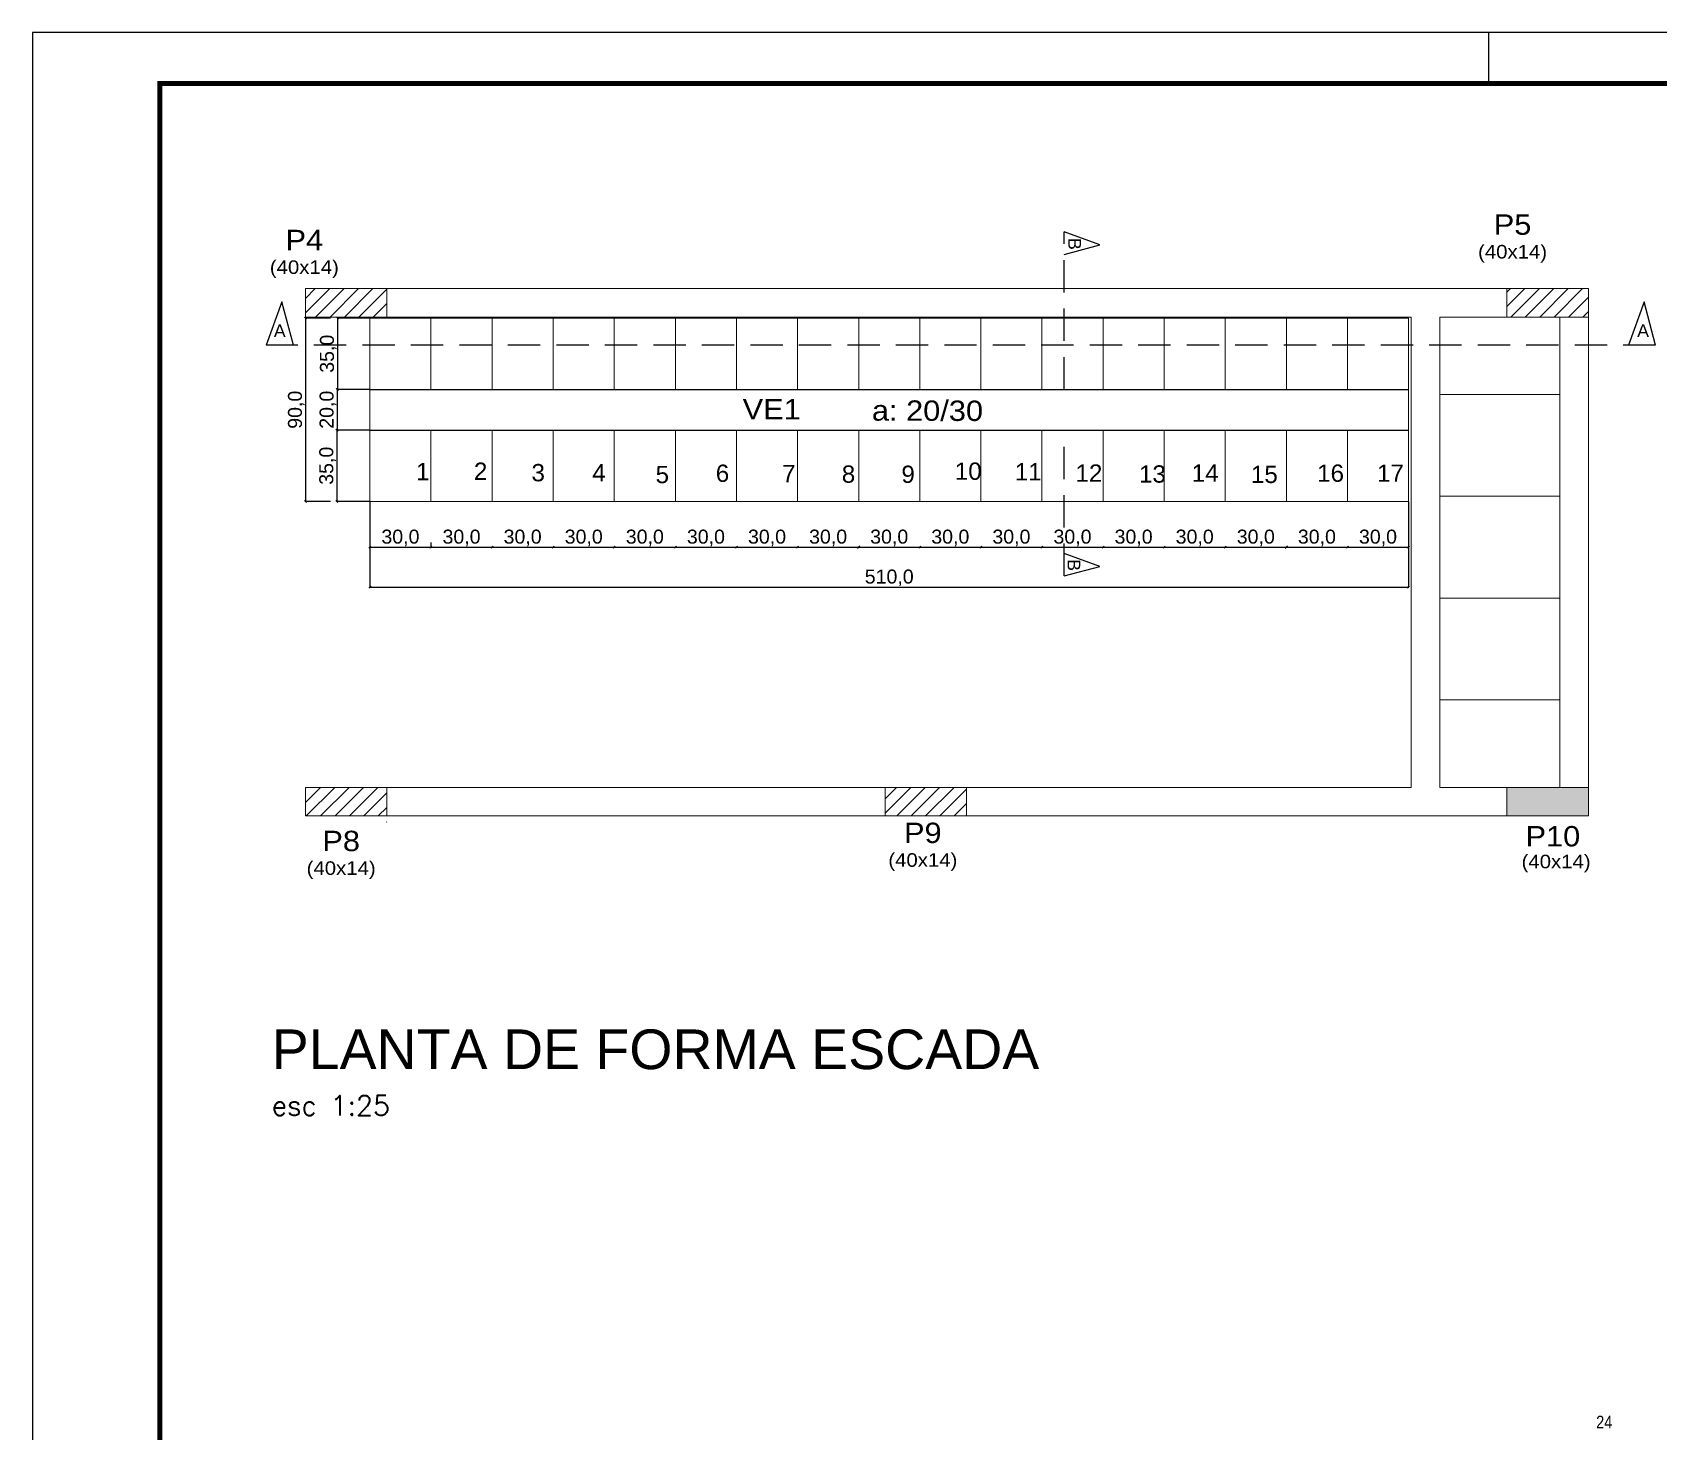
# Model space of a CAD drawing. Header units: millimetres. Extents: x 99 to 586, y -147 to 19.
# Drawn here: x 502.02 to 533.96, y -114.63 to -87.15 of the extents above; entities that cross this region are included whole.
import ezdxf
from ezdxf.enums import TextEntityAlignment as Align

# ---------------------------------------------------------------- set-up
doc = ezdxf.new("R2010")
doc.units = ezdxf.units.MM
doc.linetypes.add('HIDDEN', pattern=[9.525, 6.35, -3.175])
for name, color, linetype in [('02-TEXTO_DET_CONSTRUTIVO', 2, 'Continuous'), ('ARQ-FOLHA', 7, 'Continuous'), ('ARQ-TEXTO4', 1, 'Continuous'), ('Bwc eletros móveis textos', 7, 'Continuous'), ('COTA CYPE', 31, 'Continuous'), ('LINHAS GERAIS.', 7, 'Continuous'), ('PDF_Text', 7, 'Continuous')]:
    doc.layers.add(name, color=color, linetype=linetype)
for name, color, linetype, lineweight in [('LJ_NERV_PRE', 7, 'Continuous', 9), ('PILAR_BETAO', 30, 'Continuous', 9), ('PILAR_DIM', 7, 'Continuous', 20), ('PILAR_REF', 7, 'Continuous', 15), ('VIG_DIM_VIGAS', 3, 'Continuous', 9), ('Vista Fino', 7, 'Continuous', 0)]:
    doc.layers.add(name, color=color, linetype=linetype, lineweight=lineweight)
doc.styles.add('50-ANOTAÇÃO', font='arial.ttf', dxfattribs={"height": 0.085})
doc.styles.add('ARIAL NARROW', font='ARIALN.TTF')
doc.styles.add('CYPETXT', font='arial.ttf', dxfattribs={"height": 0.2})
doc.styles.add('ROMANS', font='romans.shx')
doc.styles.get("Standard").update_dxf_attribs({"font": 'arial.ttf'})
doc.dimstyles.new('Copy of 1-50', dxfattribs={"dimscale": 0.05, "dimtxt": 5.5, "dimasz": 0.8, "dimexe": 0.1, "dimexo": 0.2, "dimgap": 0.3, "dimtad": 1, "dimdec": 1, "dimlfac": 25, "dimzin": 1, "dimtxsty": 'Standard', "dimblk": 'OBLIQUE', "dimcen": 10, "dimdle": 0.1, "dimclrd": 7, "dimclre": 8, "dimclrt": 256, "dimadec": 0, "dimazin": 2, "dimtfac": 1, "dimtdec": 1, "dimtmove": 2, "dimatfit": 0, "dimldrblk": 'OBLIQUE', "dimfxl": 0, "dimlwd": -1, "dimlwe": -1, "dimarcsym": 0})

# ---------------------------------------------------------------- blocks, each defined once
blk = doc.blocks.new('FOLHA A1')
at = {"layer": 'ARQ-FOLHA'}
for p, q in [((841, 0), (0, 0)), ((0, 0), (0, -594)), ((286, -10), (286, 0))]:
    blk.add_line(p, q, dxfattribs=at)
at = {"layer": 'ARQ-FOLHA', "const_width": 1}
blk.add_lwpolyline([(25, -10), (25, -584), (831, -584), (831, -10), (25, -10)], dxfattribs=at)
blk = doc.blocks.new('_OBLIQUE')
at = {"color": 0, "linetype": 'ByBlock'}
blk.add_line((-0.5, -0.5), (0.5, 0.5), dxfattribs=at)
blk = doc.blocks.new('*D535')
at = {"layer": 'COTA CYPE', "color": 7}
blk.add_line((508.645, -97.258), (509.855, -97.258), dxfattribs=at)
at = {"layer": 'COTA CYPE', "color": 8}
for p, q in [((508.65, -97.166), (508.65, -97.263)), ((509.85, -97.166), (509.85, -97.263))]:
    blk.add_line(p, q, dxfattribs=at)
at = {"layer": 'Defpoints', "color": 0}
for p in [(508.65, -97.156), (509.85, -97.156), (509.85, -97.258)]:
    blk.add_point(p, dxfattribs=at)
at = {"layer": 'COTA CYPE', "color": 7, "xscale": 0.04000000000000001, "yscale": 0.04000000000000001, "zscale": 0.04000000000000001, "rotation": 180}
blk.add_blockref('_OBLIQUE', (508.65, -97.258), dxfattribs=at)
at = {"layer": 'COTA CYPE', "color": 7, "xscale": 0.04000000000000001, "yscale": 0.04000000000000001, "zscale": 0.04000000000000001}
blk.add_blockref('_OBLIQUE', (509.85, -97.258), dxfattribs=at)
at = {"layer": 'COTA CYPE', "insert": (509.25, -97.078), "char_height": 0.275, "attachment_point": 5}
blk.add_mtext('30,0', dxfattribs=at)
blk = doc.blocks.new('*D536')
at = {"layer": 'COTA CYPE', "color": 7}
blk.add_line((509.845, -97.258), (511.055, -97.258), dxfattribs=at)
at = {"layer": 'COTA CYPE', "color": 8}
for p, q in [((509.85, -97.166), (509.85, -97.263)), ((511.05, -97.248), (511.05, -97.253))]:
    blk.add_line(p, q, dxfattribs=at)
at = {"layer": 'Defpoints', "color": 0}
for p in [(509.85, -97.156), (511.05, -97.258), (511.05, -97.258)]:
    blk.add_point(p, dxfattribs=at)
at = {"layer": 'COTA CYPE', "color": 7, "xscale": 0.04000000000000001, "yscale": 0.04000000000000001, "zscale": 0.04000000000000001, "rotation": 180}
blk.add_blockref('_OBLIQUE', (509.85, -97.258), dxfattribs=at)
at = {"layer": 'COTA CYPE', "color": 7, "xscale": 0.04000000000000001, "yscale": 0.04000000000000001, "zscale": 0.04000000000000001}
blk.add_blockref('_OBLIQUE', (511.05, -97.258), dxfattribs=at)
at = {"layer": 'COTA CYPE', "insert": (510.45, -97.078), "char_height": 0.275, "attachment_point": 5}
blk.add_mtext('30,0', dxfattribs=at)
blk = doc.blocks.new('*D537')
at = {"layer": 'COTA CYPE', "color": 7}
blk.add_line((511.045, -97.258), (512.255, -97.258), dxfattribs=at)
at = {"layer": 'COTA CYPE', "color": 8}
for p, q in [((511.05, -97.248), (511.05, -97.253)), ((512.25, -97.268), (512.25, -97.263))]:
    blk.add_line(p, q, dxfattribs=at)
at = {"layer": 'Defpoints', "color": 0}
for p in [(511.05, -97.258), (512.25, -97.258), (512.25, -97.258)]:
    blk.add_point(p, dxfattribs=at)
at = {"layer": 'COTA CYPE', "color": 7, "xscale": 0.04000000000000001, "yscale": 0.04000000000000001, "zscale": 0.04000000000000001, "rotation": 180}
blk.add_blockref('_OBLIQUE', (511.05, -97.258), dxfattribs=at)
at = {"layer": 'COTA CYPE', "color": 7, "xscale": 0.04000000000000001, "yscale": 0.04000000000000001, "zscale": 0.04000000000000001}
blk.add_blockref('_OBLIQUE', (512.25, -97.258), dxfattribs=at)
at = {"layer": 'COTA CYPE', "insert": (511.65, -97.078), "char_height": 0.275, "attachment_point": 5}
blk.add_mtext('30,0', dxfattribs=at)
blk = doc.blocks.new('*D538')
at = {"layer": 'COTA CYPE', "color": 7}
blk.add_line((512.245, -97.258), (513.455, -97.258), dxfattribs=at)
at = {"layer": 'COTA CYPE', "color": 8}
for p, q in [((512.25, -97.268), (512.25, -97.263)), ((513.45, -97.248), (513.45, -97.253))]:
    blk.add_line(p, q, dxfattribs=at)
at = {"layer": 'Defpoints', "color": 0}
for p in [(512.25, -97.258), (513.45, -97.258), (513.45, -97.258)]:
    blk.add_point(p, dxfattribs=at)
at = {"layer": 'COTA CYPE', "color": 7, "xscale": 0.04000000000000001, "yscale": 0.04000000000000001, "zscale": 0.04000000000000001, "rotation": 180}
blk.add_blockref('_OBLIQUE', (512.25, -97.258), dxfattribs=at)
at = {"layer": 'COTA CYPE', "color": 7, "xscale": 0.04000000000000001, "yscale": 0.04000000000000001, "zscale": 0.04000000000000001}
blk.add_blockref('_OBLIQUE', (513.45, -97.258), dxfattribs=at)
at = {"layer": 'COTA CYPE', "insert": (512.85, -97.078), "char_height": 0.275, "attachment_point": 5}
blk.add_mtext('30,0', dxfattribs=at)
blk = doc.blocks.new('*D539')
at = {"layer": 'COTA CYPE', "color": 7}
blk.add_line((513.445, -97.258), (514.655, -97.258), dxfattribs=at)
at = {"layer": 'COTA CYPE', "color": 8}
for p, q in [((513.45, -97.248), (513.45, -97.253)), ((514.65, -97.248), (514.65, -97.253))]:
    blk.add_line(p, q, dxfattribs=at)
at = {"layer": 'Defpoints', "color": 0}
for p in [(513.45, -97.258), (514.65, -97.258), (514.65, -97.258)]:
    blk.add_point(p, dxfattribs=at)
at = {"layer": 'COTA CYPE', "color": 7, "xscale": 0.04000000000000001, "yscale": 0.04000000000000001, "zscale": 0.04000000000000001, "rotation": 180}
blk.add_blockref('_OBLIQUE', (513.45, -97.258), dxfattribs=at)
at = {"layer": 'COTA CYPE', "color": 7, "xscale": 0.04000000000000001, "yscale": 0.04000000000000001, "zscale": 0.04000000000000001}
blk.add_blockref('_OBLIQUE', (514.65, -97.258), dxfattribs=at)
at = {"layer": 'COTA CYPE', "insert": (514.05, -97.078), "char_height": 0.275, "attachment_point": 5}
blk.add_mtext('30,0', dxfattribs=at)
blk = doc.blocks.new('*D528')
at = {"layer": 'COTA CYPE', "color": 7}
blk.add_line((514.645, -97.258), (515.855, -97.258), dxfattribs=at)
at = {"layer": 'COTA CYPE', "color": 8}
for p, q in [((514.65, -97.248), (514.65, -97.253)), ((515.85, -97.248), (515.85, -97.253))]:
    blk.add_line(p, q, dxfattribs=at)
at = {"layer": 'Defpoints', "color": 0}
for p in [(514.65, -97.258), (515.85, -97.258), (515.85, -97.258)]:
    blk.add_point(p, dxfattribs=at)
at = {"layer": 'COTA CYPE', "color": 7, "xscale": 0.04000000000000001, "yscale": 0.04000000000000001, "zscale": 0.04000000000000001, "rotation": 180}
blk.add_blockref('_OBLIQUE', (514.65, -97.258), dxfattribs=at)
at = {"layer": 'COTA CYPE', "color": 7, "xscale": 0.04000000000000001, "yscale": 0.04000000000000001, "zscale": 0.04000000000000001}
blk.add_blockref('_OBLIQUE', (515.85, -97.258), dxfattribs=at)
at = {"layer": 'COTA CYPE', "insert": (515.25, -97.078), "char_height": 0.275, "attachment_point": 5}
blk.add_mtext('30,0', dxfattribs=at)
blk = doc.blocks.new('*D529')
at = {"layer": 'COTA CYPE', "color": 7}
blk.add_line((515.845, -97.258), (517.055, -97.258), dxfattribs=at)
at = {"layer": 'COTA CYPE', "color": 8}
for p, q in [((515.85, -97.248), (515.85, -97.253)), ((517.05, -97.248), (517.05, -97.253))]:
    blk.add_line(p, q, dxfattribs=at)
at = {"layer": 'Defpoints', "color": 0}
for p in [(515.85, -97.258), (517.05, -97.258), (517.05, -97.258)]:
    blk.add_point(p, dxfattribs=at)
at = {"layer": 'COTA CYPE', "color": 7, "xscale": 0.04000000000000001, "yscale": 0.04000000000000001, "zscale": 0.04000000000000001, "rotation": 180}
blk.add_blockref('_OBLIQUE', (515.85, -97.258), dxfattribs=at)
at = {"layer": 'COTA CYPE', "color": 7, "xscale": 0.04000000000000001, "yscale": 0.04000000000000001, "zscale": 0.04000000000000001}
blk.add_blockref('_OBLIQUE', (517.05, -97.258), dxfattribs=at)
at = {"layer": 'COTA CYPE', "insert": (516.45, -97.078), "char_height": 0.275, "attachment_point": 5}
blk.add_mtext('30,0', dxfattribs=at)
blk = doc.blocks.new('*D530')
at = {"layer": 'COTA CYPE', "color": 7}
blk.add_line((517.045, -97.258), (518.255, -97.258), dxfattribs=at)
at = {"layer": 'COTA CYPE', "color": 8}
for p, q in [((517.05, -97.248), (517.05, -97.253)), ((518.25, -97.248), (518.25, -97.253))]:
    blk.add_line(p, q, dxfattribs=at)
at = {"layer": 'Defpoints', "color": 0}
for p in [(517.05, -97.258), (518.25, -97.258), (518.25, -97.258)]:
    blk.add_point(p, dxfattribs=at)
at = {"layer": 'COTA CYPE', "color": 7, "xscale": 0.04000000000000001, "yscale": 0.04000000000000001, "zscale": 0.04000000000000001, "rotation": 180}
blk.add_blockref('_OBLIQUE', (517.05, -97.258), dxfattribs=at)
at = {"layer": 'COTA CYPE', "color": 7, "xscale": 0.04000000000000001, "yscale": 0.04000000000000001, "zscale": 0.04000000000000001}
blk.add_blockref('_OBLIQUE', (518.25, -97.258), dxfattribs=at)
at = {"layer": 'COTA CYPE', "insert": (517.65, -97.078), "char_height": 0.275, "attachment_point": 5}
blk.add_mtext('30,0', dxfattribs=at)
blk = doc.blocks.new('*D531')
at = {"layer": 'COTA CYPE', "color": 7}
blk.add_line((518.245, -97.258), (519.455, -97.258), dxfattribs=at)
at = {"layer": 'COTA CYPE', "color": 8}
for p, q in [((518.25, -97.248), (518.25, -97.253)), ((519.45, -97.248), (519.45, -97.253))]:
    blk.add_line(p, q, dxfattribs=at)
at = {"layer": 'Defpoints', "color": 0}
for p in [(518.25, -97.258), (519.45, -97.258), (519.45, -97.258)]:
    blk.add_point(p, dxfattribs=at)
at = {"layer": 'COTA CYPE', "color": 7, "xscale": 0.04000000000000001, "yscale": 0.04000000000000001, "zscale": 0.04000000000000001, "rotation": 180}
blk.add_blockref('_OBLIQUE', (518.25, -97.258), dxfattribs=at)
at = {"layer": 'COTA CYPE', "color": 7, "xscale": 0.04000000000000001, "yscale": 0.04000000000000001, "zscale": 0.04000000000000001}
blk.add_blockref('_OBLIQUE', (519.45, -97.258), dxfattribs=at)
at = {"layer": 'COTA CYPE', "insert": (518.85, -97.078), "char_height": 0.275, "attachment_point": 5}
blk.add_mtext('30,0', dxfattribs=at)
blk = doc.blocks.new('*D532')
at = {"layer": 'COTA CYPE', "color": 7}
blk.add_line((519.445, -97.258), (520.655, -97.258), dxfattribs=at)
at = {"layer": 'COTA CYPE', "color": 8}
for p, q in [((519.45, -97.248), (519.45, -97.253)), ((520.65, -97.248), (520.65, -97.253))]:
    blk.add_line(p, q, dxfattribs=at)
at = {"layer": 'Defpoints', "color": 0}
for p in [(519.45, -97.258), (520.65, -97.258), (520.65, -97.258)]:
    blk.add_point(p, dxfattribs=at)
at = {"layer": 'COTA CYPE', "color": 7, "xscale": 0.04000000000000001, "yscale": 0.04000000000000001, "zscale": 0.04000000000000001, "rotation": 180}
blk.add_blockref('_OBLIQUE', (519.45, -97.258), dxfattribs=at)
at = {"layer": 'COTA CYPE', "color": 7, "xscale": 0.04000000000000001, "yscale": 0.04000000000000001, "zscale": 0.04000000000000001}
blk.add_blockref('_OBLIQUE', (520.65, -97.258), dxfattribs=at)
at = {"layer": 'COTA CYPE', "insert": (520.05, -97.078), "char_height": 0.275, "attachment_point": 5}
blk.add_mtext('30,0', dxfattribs=at)
blk = doc.blocks.new('*D533')
at = {"layer": 'COTA CYPE', "color": 7}
blk.add_line((520.645, -97.258), (521.855, -97.258), dxfattribs=at)
at = {"layer": 'COTA CYPE', "color": 8}
for p, q in [((520.65, -97.248), (520.65, -97.253)), ((521.85, -97.248), (521.85, -97.253))]:
    blk.add_line(p, q, dxfattribs=at)
at = {"layer": 'Defpoints', "color": 0}
for p in [(520.65, -97.258), (521.85, -97.258), (521.85, -97.258)]:
    blk.add_point(p, dxfattribs=at)
at = {"layer": 'COTA CYPE', "color": 7, "xscale": 0.04000000000000001, "yscale": 0.04000000000000001, "zscale": 0.04000000000000001, "rotation": 180}
blk.add_blockref('_OBLIQUE', (520.65, -97.258), dxfattribs=at)
at = {"layer": 'COTA CYPE', "color": 7, "xscale": 0.04000000000000001, "yscale": 0.04000000000000001, "zscale": 0.04000000000000001}
blk.add_blockref('_OBLIQUE', (521.85, -97.258), dxfattribs=at)
at = {"layer": 'COTA CYPE', "insert": (521.25, -97.078), "char_height": 0.275, "attachment_point": 5}
blk.add_mtext('30,0', dxfattribs=at)
blk = doc.blocks.new('*D534')
at = {"layer": 'COTA CYPE', "color": 7}
blk.add_line((521.845, -97.258), (523.055, -97.258), dxfattribs=at)
at = {"layer": 'COTA CYPE', "color": 8}
for p, q in [((521.85, -97.248), (521.85, -97.253)), ((523.05, -97.248), (523.05, -97.253))]:
    blk.add_line(p, q, dxfattribs=at)
at = {"layer": 'Defpoints', "color": 0}
for p in [(521.85, -97.258), (523.05, -97.258), (523.05, -97.258)]:
    blk.add_point(p, dxfattribs=at)
at = {"layer": 'COTA CYPE', "color": 7, "xscale": 0.04000000000000001, "yscale": 0.04000000000000001, "zscale": 0.04000000000000001, "rotation": 180}
blk.add_blockref('_OBLIQUE', (521.85, -97.258), dxfattribs=at)
at = {"layer": 'COTA CYPE', "color": 7, "xscale": 0.04000000000000001, "yscale": 0.04000000000000001, "zscale": 0.04000000000000001}
blk.add_blockref('_OBLIQUE', (523.05, -97.258), dxfattribs=at)
at = {"layer": 'COTA CYPE', "insert": (522.45, -97.078), "char_height": 0.275, "attachment_point": 5}
blk.add_mtext('30,0', dxfattribs=at)
blk = doc.blocks.new('*D522')
at = {"layer": 'COTA CYPE', "color": 7}
blk.add_line((523.045, -97.258), (524.255, -97.258), dxfattribs=at)
at = {"layer": 'COTA CYPE', "color": 8}
blk.add_line((523.05, -97.248), (523.05, -97.253), dxfattribs=at)
at = {"layer": 'Defpoints', "color": 0}
for p in [(523.05, -97.258), (524.25, -97.258), (524.25, -97.263)]:
    blk.add_point(p, dxfattribs=at)
at = {"layer": 'COTA CYPE', "color": 7, "xscale": 0.04000000000000001, "yscale": 0.04000000000000001, "zscale": 0.04000000000000001, "rotation": 180}
blk.add_blockref('_OBLIQUE', (523.05, -97.258), dxfattribs=at)
at = {"layer": 'COTA CYPE', "color": 7, "xscale": 0.04000000000000001, "yscale": 0.04000000000000001, "zscale": 0.04000000000000001}
blk.add_blockref('_OBLIQUE', (524.25, -97.258), dxfattribs=at)
at = {"layer": 'COTA CYPE', "insert": (523.65, -97.078), "char_height": 0.275, "attachment_point": 5}
blk.add_mtext('30,0', dxfattribs=at)
blk = doc.blocks.new('*D523')
at = {"layer": 'COTA CYPE', "color": 7}
blk.add_line((524.245, -97.258), (525.455, -97.258), dxfattribs=at)
at = {"layer": 'COTA CYPE', "color": 8}
blk.add_line((525.45, -97.248), (525.45, -97.253), dxfattribs=at)
at = {"layer": 'Defpoints', "color": 0}
for p in [(524.25, -97.263), (525.45, -97.258), (525.45, -97.258)]:
    blk.add_point(p, dxfattribs=at)
at = {"layer": 'COTA CYPE', "color": 7, "xscale": 0.04000000000000001, "yscale": 0.04000000000000001, "zscale": 0.04000000000000001, "rotation": 180}
blk.add_blockref('_OBLIQUE', (524.25, -97.258), dxfattribs=at)
at = {"layer": 'COTA CYPE', "color": 7, "xscale": 0.04000000000000001, "yscale": 0.04000000000000001, "zscale": 0.04000000000000001}
blk.add_blockref('_OBLIQUE', (525.45, -97.258), dxfattribs=at)
at = {"layer": 'COTA CYPE', "insert": (524.85, -97.078), "char_height": 0.275, "attachment_point": 5}
blk.add_mtext('30,0', dxfattribs=at)
blk = doc.blocks.new('*D524')
at = {"layer": 'COTA CYPE', "color": 7}
blk.add_line((525.445, -97.258), (526.655, -97.258), dxfattribs=at)
at = {"layer": 'COTA CYPE', "color": 8}
for p, q in [((525.45, -97.248), (525.45, -97.253)), ((526.65, -97.248), (526.65, -97.253))]:
    blk.add_line(p, q, dxfattribs=at)
at = {"layer": 'Defpoints', "color": 0}
for p in [(525.45, -97.258), (526.65, -97.258), (526.65, -97.258)]:
    blk.add_point(p, dxfattribs=at)
at = {"layer": 'COTA CYPE', "color": 7, "xscale": 0.04000000000000001, "yscale": 0.04000000000000001, "zscale": 0.04000000000000001, "rotation": 180}
blk.add_blockref('_OBLIQUE', (525.45, -97.258), dxfattribs=at)
at = {"layer": 'COTA CYPE', "color": 7, "xscale": 0.04000000000000001, "yscale": 0.04000000000000001, "zscale": 0.04000000000000001}
blk.add_blockref('_OBLIQUE', (526.65, -97.258), dxfattribs=at)
at = {"layer": 'COTA CYPE', "insert": (526.05, -97.078), "char_height": 0.275, "attachment_point": 5}
blk.add_mtext('30,0', dxfattribs=at)
blk = doc.blocks.new('*D525')
at = {"layer": 'COTA CYPE', "color": 7}
blk.add_line((526.645, -97.258), (527.855, -97.258), dxfattribs=at)
at = {"layer": 'COTA CYPE', "color": 8}
for p, q in [((526.65, -97.248), (526.65, -97.253)), ((527.85, -97.248), (527.85, -97.253))]:
    blk.add_line(p, q, dxfattribs=at)
at = {"layer": 'Defpoints', "color": 0}
for p in [(526.65, -97.258), (527.85, -97.258), (527.85, -97.258)]:
    blk.add_point(p, dxfattribs=at)
at = {"layer": 'COTA CYPE', "color": 7, "xscale": 0.04000000000000001, "yscale": 0.04000000000000001, "zscale": 0.04000000000000001, "rotation": 180}
blk.add_blockref('_OBLIQUE', (526.65, -97.258), dxfattribs=at)
at = {"layer": 'COTA CYPE', "color": 7, "xscale": 0.04000000000000001, "yscale": 0.04000000000000001, "zscale": 0.04000000000000001}
blk.add_blockref('_OBLIQUE', (527.85, -97.258), dxfattribs=at)
at = {"layer": 'COTA CYPE', "insert": (527.25, -97.078), "char_height": 0.275, "attachment_point": 5}
blk.add_mtext('30,0', dxfattribs=at)
blk = doc.blocks.new('*D526')
at = {"layer": 'COTA CYPE', "color": 7}
blk.add_line((527.845, -97.258), (529.055, -97.258), dxfattribs=at)
at = {"layer": 'COTA CYPE', "color": 8}
for p, q in [((527.85, -97.248), (527.85, -97.253)), ((529.05, -97.248), (529.05, -97.253))]:
    blk.add_line(p, q, dxfattribs=at)
at = {"layer": 'Defpoints', "color": 0}
for p in [(527.85, -97.258), (529.05, -97.258), (529.05, -97.258)]:
    blk.add_point(p, dxfattribs=at)
at = {"layer": 'COTA CYPE', "color": 7, "xscale": 0.04000000000000001, "yscale": 0.04000000000000001, "zscale": 0.04000000000000001, "rotation": 180}
blk.add_blockref('_OBLIQUE', (527.85, -97.258), dxfattribs=at)
at = {"layer": 'COTA CYPE', "color": 7, "xscale": 0.04000000000000001, "yscale": 0.04000000000000001, "zscale": 0.04000000000000001}
blk.add_blockref('_OBLIQUE', (529.05, -97.258), dxfattribs=at)
at = {"layer": 'COTA CYPE', "insert": (528.45, -97.078), "char_height": 0.275, "attachment_point": 5}
blk.add_mtext('30,0', dxfattribs=at)
blk = doc.blocks.new('*D527')
at = {"layer": 'COTA CYPE', "color": 8}
for p, q in [((507.877, -92.76), (507.379, -92.76)), ((507.877, -96.36), (507.379, -96.36))]:
    blk.add_line(p, q, dxfattribs=at)
at = {"layer": 'COTA CYPE', "color": 7}
blk.add_line((507.384, -92.755), (507.384, -96.365), dxfattribs=at)
at = {"layer": 'Defpoints', "color": 0}
for p in [(507.887, -92.76), (507.384, -96.36), (507.887, -96.36)]:
    blk.add_point(p, dxfattribs=at)
at = {"layer": 'COTA CYPE', "color": 7, "xscale": 0.04000000000000001, "yscale": 0.04000000000000001, "zscale": 0.04000000000000001}
for p, rotation in [((507.384, -92.76), 90), ((507.384, -96.36), 270)]:
    blk.add_blockref('_OBLIQUE', p, dxfattribs=dict(at, rotation=rotation))
at = {"layer": 'COTA CYPE', "insert": (507.204, -94.56), "char_height": 0.275, "attachment_point": 5, "rotation": 90}
blk.add_mtext('90,0', dxfattribs=at)
blk = doc.blocks.new('*D544')
at = {"layer": 'COTA CYPE', "color": 8}
for p, q in [((508.64, -92.76), (508.007, -92.76)), ((508.64, -94.16), (508.007, -94.16))]:
    blk.add_line(p, q, dxfattribs=at)
at = {"layer": 'COTA CYPE', "color": 7}
blk.add_line((508.012, -92.755), (508.012, -94.165), dxfattribs=at)
at = {"layer": 'Defpoints', "color": 0}
for p in [(508.65, -92.76), (508.012, -94.16), (508.65, -94.16)]:
    blk.add_point(p, dxfattribs=at)
at = {"layer": 'COTA CYPE', "color": 7, "xscale": 0.04000000000000001, "yscale": 0.04000000000000001, "zscale": 0.04000000000000001}
for p, rotation in [((508.012, -92.76), 90), ((508.012, -94.16), 270)]:
    blk.add_blockref('_OBLIQUE', p, dxfattribs=dict(at, rotation=rotation))
at = {"layer": 'COTA CYPE', "insert": (507.832, -93.46), "char_height": 0.275, "attachment_point": 5, "rotation": 90}
blk.add_mtext('35,0', dxfattribs=at)
blk = doc.blocks.new('*D545')
at = {"layer": 'COTA CYPE', "color": 8}
for p, q in [((508.64, -94.16), (508, -94.16)), ((508.64, -94.96), (508, -94.96))]:
    blk.add_line(p, q, dxfattribs=at)
at = {"layer": 'COTA CYPE', "color": 7}
blk.add_line((508.005, -94.155), (508.005, -94.965), dxfattribs=at)
at = {"layer": 'Defpoints', "color": 0}
for p in [(508.65, -94.16), (508.005, -94.96), (508.65, -94.96)]:
    blk.add_point(p, dxfattribs=at)
at = {"layer": 'COTA CYPE', "color": 7, "xscale": 0.04000000000000001, "yscale": 0.04000000000000001, "zscale": 0.04000000000000001}
for p, rotation in [((508.005, -94.16), 90), ((508.005, -94.96), 270)]:
    blk.add_blockref('_OBLIQUE', p, dxfattribs=dict(at, rotation=rotation))
at = {"layer": 'COTA CYPE', "insert": (507.825, -94.56), "char_height": 0.275, "attachment_point": 5, "rotation": 90}
blk.add_mtext('20,0', dxfattribs=at)
blk = doc.blocks.new('*D546')
at = {"layer": 'COTA CYPE', "color": 8}
for p, q in [((508.64, -94.96), (507.994, -94.96)), ((508.64, -96.36), (507.994, -96.36))]:
    blk.add_line(p, q, dxfattribs=at)
at = {"layer": 'COTA CYPE', "color": 7}
blk.add_line((507.999, -94.955), (507.999, -96.365), dxfattribs=at)
at = {"layer": 'Defpoints', "color": 0}
for p in [(508.65, -94.96), (507.999, -96.36), (508.65, -96.36)]:
    blk.add_point(p, dxfattribs=at)
at = {"layer": 'COTA CYPE', "color": 7, "xscale": 0.04000000000000001, "yscale": 0.04000000000000001, "zscale": 0.04000000000000001}
for p, rotation in [((507.999, -94.96), 90), ((507.999, -96.36), 270)]:
    blk.add_blockref('_OBLIQUE', p, dxfattribs=dict(at, rotation=rotation))
at = {"layer": 'COTA CYPE', "insert": (507.819, -95.66), "char_height": 0.275, "attachment_point": 5, "rotation": 90}
blk.add_mtext('35,0', dxfattribs=at)
blk = doc.blocks.new('*D547')
at = {"layer": 'COTA CYPE', "color": 8}
for p, q in [((508.65, -96.37), (508.65, -98.047)), ((529.05, -96.37), (529.05, -98.047))]:
    blk.add_line(p, q, dxfattribs=at)
at = {"layer": 'COTA CYPE', "color": 7}
blk.add_line((508.645, -98.042), (529.055, -98.042), dxfattribs=at)
at = {"layer": 'Defpoints', "color": 0}
for p in [(508.65, -96.36), (529.05, -96.36), (529.05, -98.042)]:
    blk.add_point(p, dxfattribs=at)
at = {"layer": 'COTA CYPE', "color": 7, "xscale": 0.04000000000000001, "yscale": 0.04000000000000001, "zscale": 0.04000000000000001, "rotation": 180}
blk.add_blockref('_OBLIQUE', (508.65, -98.042), dxfattribs=at)
at = {"layer": 'COTA CYPE', "color": 7, "xscale": 0.04000000000000001, "yscale": 0.04000000000000001, "zscale": 0.04000000000000001}
blk.add_blockref('_OBLIQUE', (529.05, -98.042), dxfattribs=at)
at = {"layer": 'COTA CYPE', "insert": (518.85, -97.862), "char_height": 0.275, "attachment_point": 5}
blk.add_mtext('510,0', dxfattribs=at)

msp = doc.modelspace()

# ---------------------------------------------------------------- hatches: boundary and pattern name
h = msp.add_hatch(color=7)
h.dxf.hatch_style = 1
h.paths.add_polyline_path([(531.7836, -101.9797), (530.9836, -101.9797), (530.9836, -102.2597), (531.7836, -102.2597)])
h.paths.add_polyline_path([(532.3029, -101.9797), (531.7836, -101.9797), (531.7836, -102.2597), (532.3029, -102.2597)])
h.paths.add_polyline_path([(532.5836, -101.9797), (532.3029, -101.9797), (532.3029, -102.2597), (532.5836, -102.2597)])
h.paths.add_polyline_path([(532.5836, -102.2597), (532.3029, -102.2597), (532.3029, -102.5397), (532.5736, -102.5397), (532.5836, -102.5297)])
h.paths.add_polyline_path([(532.3029, -102.2597), (531.7836, -102.2597), (531.7836, -102.5397), (532.3029, -102.5397)])
h.paths.add_polyline_path([(531.7836, -102.2597), (530.9836, -102.2597), (530.9836, -102.5397), (531.7836, -102.5397)])

# ---------------------------------------------------------------- linework, layer by layer
at = {"layer": 'COTA CYPE'}
for p, q in [((508.6505, -94.1596), (529.0505, -94.1596)), ((508.6505, -94.9596), (529.0505, -94.9596))]:
    msp.add_line(p, q, dxfattribs=at)
at = {"layer": 'LINHAS GERAIS.', "linetype": 'HIDDEN', "ltscale": 0.1}
for p, q in [((522.2856, -94.1596), (522.2856, -91.0677)), ((533.9028, -93.2903), (506.6161, -93.2903)), ((522.2856, -97.8254), (522.2856, -95.2216))]:
    msp.add_line(p, q, dxfattribs=at)
at = {"layer": 'LINHAS GERAIS.'}
for p, q in [((522.9895, -91.3189), (522.2856, -91.0677)), ((522.2856, -91.5079), (522.9895, -91.3189)), ((506.9191, -92.4415), (506.6161, -93.2903)), ((507.147, -93.2903), (506.9191, -92.4415)), ((533.6748, -92.4415), (533.3719, -93.2903)), ((533.9028, -93.2903), (533.6748, -92.4415)), ((522.9895, -97.6364), (522.2856, -97.3852)), ((522.2856, -97.8254), (522.9895, -97.6364))]:
    msp.add_line(p, q, dxfattribs=at)
at = {"layer": 'LJ_NERV_PRE'}
for p, q in [((529.6636, -96.2602), (532.0229, -96.2602)), ((529.6636, -98.2602), (532.0229, -98.2602)), ((529.6636, -100.2602), (532.0229, -100.2602))]:
    msp.add_line(p, q, dxfattribs=at)
at = {"layer": 'PILAR_BETAO', "color": 7, "linetype": 'Continuous'}
for p, q in [((507.3835, -92.3744), (507.5783, -92.1796)), ((507.3835, -92.6573), (507.8611, -92.1796)), ((507.584, -92.7396), (508.144, -92.1796)), ((507.8668, -92.7396), (508.4268, -92.1796)), ((508.1497, -92.7396), (508.7097, -92.1796)), ((508.4325, -92.7396), (508.9835, -92.1887)), ((530.9829, -92.2509), (531.0542, -92.1796)), ((530.9829, -92.5338), (531.3371, -92.1796)), ((531.0599, -92.7396), (531.6199, -92.1796)), ((531.3428, -92.7396), (531.9028, -92.1796)), ((531.6256, -92.7396), (532.1856, -92.1796)), ((531.9084, -92.7396), (532.4684, -92.1796)), ((508.7153, -92.7396), (508.9835, -92.4715)), ((532.1913, -92.7396), (532.5829, -92.348)), ((532.4741, -92.7396), (532.5829, -92.6308)), ((507.3836, -101.991), (507.3949, -101.9797)), ((507.3836, -102.2738), (507.6777, -101.9797)), ((507.4006, -102.5397), (507.9606, -101.9797)), ((507.6834, -102.5397), (508.2434, -101.9797)), ((507.9663, -102.5397), (508.5263, -101.9797)), ((508.2491, -102.5397), (508.8091, -101.9797)), ((508.5319, -102.5397), (508.9836, -102.0881)), ((518.771, -102.2001), (518.9914, -101.9797)), ((518.771, -102.483), (519.2743, -101.9797)), ((518.9971, -102.5397), (519.5571, -101.9797)), ((519.28, -102.5397), (519.84, -101.9797)), ((519.5628, -102.5397), (520.1228, -101.9797)), ((519.8457, -102.5397), (520.371, -102.0143)), ((508.8148, -102.5397), (508.9836, -102.3709)), ((520.1285, -102.5397), (520.371, -102.2972)), ((508.9776, -102.6597), (508.9836, -102.6537)), ((532.5736, -102.5397), (532.5836, -102.5297))]:
    msp.add_line(p, q, dxfattribs=at)
at = {"layer": 'Vista Fino'}
for p, q in [((530.9829, -92.1796), (508.9835, -92.1796)), ((529.1036, -92.7396), (508.9835, -92.7396)), ((529.1036, -92.7396), (529.1036, -101.9797)), ((530.9829, -92.7396), (529.6636, -92.7396)), ((529.6636, -92.7396), (529.6636, -101.9797)), ((532.0229, -101.9797), (532.0229, -92.7396)), ((532.5829, -101.9797), (532.5829, -92.7396)), ((529.6636, -94.2602), (532.0229, -94.2602)), ((509.8505, -96.3596), (524.2505, -96.3596)), ((508.9836, -101.9797), (518.771, -101.9797)), ((529.1036, -101.9797), (520.371, -101.9797)), ((530.9836, -101.9797), (529.6636, -101.9797)), ((508.9836, -102.5397), (518.771, -102.5397)), ((528.5902, -102.5397), (520.371, -102.5397)), ((530.9836, -102.5397), (528.5902, -102.5397))]:
    msp.add_line(p, q, dxfattribs=at)
for points in [[(507.3835, -92.7407), (508.9835, -92.7407), (508.9835, -92.1792), (507.3835, -92.1792), (507.3835, -92.7407)], [(530.9829, -92.7396), (532.5829, -92.7396), (532.5829, -92.1796), (530.9829, -92.1796), (530.9829, -92.7396)], [(507.3836, -102.5397), (508.9836, -102.5397), (508.9836, -101.9797), (507.3836, -101.9797), (507.3836, -102.5397)], [(518.771, -102.5397), (520.371, -102.5397), (520.371, -101.9797), (518.771, -101.9797), (518.771, -102.5397)], [(530.9836, -102.5397), (532.5836, -102.5397), (532.5836, -101.9797), (530.9836, -101.9797), (530.9836, -102.5397)]]:
    msp.add_lwpolyline(points, close=True, dxfattribs=at)
for points in [[(509.8505, -94.1596), (509.8505, -92.7596), (508.6505, -92.7596), (508.6505, -93.0796)], [(511.0505, -94.1596), (511.0505, -92.7596), (509.8505, -92.7596), (509.8505, -94.1596)], [(512.2505, -94.1596), (512.2505, -92.7596), (511.0505, -92.7596), (511.0505, -94.1596)], [(513.4505, -94.1596), (513.4505, -92.7596), (512.2505, -92.7596), (512.2505, -94.1596)], [(514.6505, -94.1596), (514.6505, -92.7596), (513.4505, -92.7596), (513.4505, -94.1596)], [(515.8505, -94.1596), (515.8505, -92.7596), (514.6505, -92.7596), (514.6505, -94.1596)], [(517.0505, -94.1596), (517.0505, -92.7596), (515.8505, -92.7596), (515.8505, -94.1596)], [(518.2505, -94.1596), (518.2505, -92.7596), (517.0505, -92.7596), (517.0505, -94.1596)], [(519.4505, -94.1596), (519.4505, -92.7596), (518.2505, -92.7596), (518.2505, -94.1596)], [(520.6505, -94.1596), (520.6505, -92.7596), (519.4505, -92.7596), (519.4505, -94.1596)], [(521.8505, -94.1596), (521.8505, -92.7596), (520.6505, -92.7596), (520.6505, -94.1596)], [(523.0505, -94.1596), (523.0505, -92.7596), (521.8505, -92.7596), (521.8505, -94.1596)], [(524.2505, -94.1596), (524.2505, -92.7596), (523.0505, -92.7596), (523.0505, -94.1596)], [(525.4505, -94.1596), (525.4505, -92.7596), (524.2505, -92.7596), (524.2505, -94.1596)], [(526.6505, -94.1596), (526.6505, -92.7596), (525.4505, -92.7596), (525.4505, -94.1596)], [(527.8505, -94.1596), (527.8505, -92.7596), (526.6505, -92.7596), (526.6505, -94.1596)], [(527.8505, -94.9596), (527.8505, -96.3596), (529.0505, -96.3596), (529.0505, -92.7596), (527.8505, -92.7596), (527.8505, -94.1596)], [(508.6505, -93.0796), (508.6505, -96.2796)], [(508.6505, -96.1996), (508.6505, -96.3596), (509.8505, -96.3596), (509.8505, -94.9596)], [(509.8505, -94.9596), (509.8505, -96.3596), (511.0505, -96.3596), (511.0505, -94.9596)], [(511.0505, -94.9596), (511.0505, -96.3596), (512.2505, -96.3596), (512.2505, -94.9596)], [(512.2505, -94.9596), (512.2505, -96.3596), (513.4505, -96.3596), (513.4505, -94.9596)], [(513.4505, -94.9596), (513.4505, -96.3596), (514.6505, -96.3596), (514.6505, -94.9596)], [(514.6505, -94.9596), (514.6505, -96.3596), (515.8505, -96.3596), (515.8505, -94.9596)], [(515.8505, -94.9596), (515.8505, -96.3596), (517.0505, -96.3596), (517.0505, -94.9596)], [(517.0505, -94.9596), (517.0505, -96.3596), (518.2505, -96.3596), (518.2505, -94.9596)], [(518.2505, -94.9596), (518.2505, -96.3596), (519.4505, -96.3596), (519.4505, -94.9596)], [(519.4505, -94.9596), (519.4505, -96.3596), (520.6505, -96.3596), (520.6505, -94.9596)], [(520.6505, -94.9596), (520.6505, -96.3596), (521.8505, -96.3596), (521.8505, -94.9596)], [(521.8505, -94.9596), (521.8505, -96.3596), (523.0505, -96.3596), (523.0505, -94.9596)], [(523.0505, -94.9596), (523.0505, -96.3596), (524.2505, -96.3596), (524.2505, -94.9596)], [(524.2505, -94.9596), (524.2505, -96.3596), (525.4505, -96.3596), (525.4505, -94.9596)], [(525.4505, -94.9596), (525.4505, -96.3596), (526.6505, -96.3596), (526.6505, -94.9596)], [(526.6505, -94.9596), (526.6505, -96.3596), (527.8505, -96.3596), (527.8505, -94.9596)]]:
    msp.add_lwpolyline(points, dxfattribs=at)

# ---------------------------------------------------------------- block references
at = {"layer": 'ARQ-FOLHA', "xscale": 0.1, "yscale": 0.1, "zscale": 0.1}
msp.add_blockref('FOLHA A1', (502.024, -87.1502), dxfattribs=at)

# ---------------------------------------------------------------- texts
at = {"insert": (532.8933, -114.4453), "char_height": 0.25, "attachment_point": 5, "style": 'ARIAL NARROW'}
msp.add_mtext('24', dxfattribs=at)
at = {"layer": '02-TEXTO_DET_CONSTRUTIVO', "char_height": 0.34, "attachment_point": 1, "style": '50-ANOTAÇÃO'}
for s, insert in [('1', (509.5563, -95.6037)), ('2', (510.6928, -95.5978)), ('3', (511.8243, -95.6253)), ('4', (513.0169, -95.629)), ('5', (514.262, -95.662)), ('6', (515.4435, -95.6375)), ('7', (516.7467, -95.6433)), ('8', (517.9187, -95.6536)), ('9', (519.0898, -95.6572)), ('10', (520.1386, -95.5964)), ('11', (521.3162, -95.6081)), ('12', (522.5087, -95.634)), ('13', (523.7566, -95.652)), ('14', (524.7907, -95.6337)), ('15', (525.9543, -95.6593)), ('16', (527.2547, -95.6357)), ('17', (528.4317, -95.6356))]:
    msp.add_mtext_dynamic_manual_height_columns(s, width=10, gutter_width=50, heights=[0], dxfattribs=dict(at, insert=insert))
at = {"layer": 'ARQ-TEXTO4', "color": 31, "insert": (506.7229, -106.7323), "char_height": 0.39, "width": 29.650864, "attachment_point": 1, "style": 'ROMANS'}
msp.add_mtext('{\\fArial|b0|i0|c0|p34;\\H2x;\\C4;PLANTA DE FORMA ESCADA \\P\\Fromans|c0;\\H0.50002x;\\C2;esc 1:25}', dxfattribs=at)
at = {"layer": 'Bwc eletros móveis textos', "color": 1}
for s, rotation, p in [('B', 269.97233, (522.3674, -91.1863)), ('A', 359.97233, (506.7631, -93.1333)), ('A', 359.97233, (533.5403, -93.1318)), ('B', 269.97233, (522.353, -97.4945))]:
    msp.add_text(s, height=0.25, rotation=rotation, dxfattribs=at).set_placement(p)
at = {"layer": 'PDF_Text', "style": 'CYPETXT', "width": 1.079334}
msp.add_text('VE1', height=0.4, dxfattribs=at).set_placement((515.9719, -94.7495), (517.1119, -94.7495), align=Align.FIT)
at = {"layer": 'PILAR_DIM', "lineweight": 0, "style": 'CYPETXT', "width": 1.073533}
for p, p2 in [((530.4152, -91.5892), (531.7712, -91.5892)), ((506.685, -91.8923), (508.041, -91.8923)), ((507.4083, -103.6969), (508.7643, -103.6969)), ((518.8324, -103.5377), (520.1884, -103.5377)), ((531.2706, -103.567), (532.6266, -103.567))]:
    msp.add_text('(40x14)', height=0.26667, dxfattribs=at).set_placement(p, p2, align=Align.FIT)
at = {"layer": 'PILAR_REF', "style": 'CYPETXT'}
for s, width, p, p2 in [('P5', 1.079749, (530.7242, -91.1225), (531.4622, -91.1225)), ('P4', 1.079749, (506.994, -91.4257), (507.732, -91.4257)), ('P8', 1.079749, (507.7173, -103.2302), (508.4553, -103.2302)), ('P9', 1.079749, (519.1414, -103.071), (519.8794, -103.071)), ('P10', 1.080189, (531.3479, -103.1373), (532.4219, -103.1373))]:
    msp.add_text(s, height=0.4, dxfattribs=dict(at, width=width)).set_placement(p, p2, align=Align.FIT)
at = {"layer": 'VIG_DIM_VIGAS', "style": 'CYPETXT', "width": 1.081118}
msp.add_text('a: 20/30', height=0.4, rotation=359.80114, dxfattribs=at).set_placement((518.5089, -94.774), (520.6924, -94.7816), align=Align.FIT)

# ---------------------------------------------------------------- dimensions: what is measured, and where the dimension line sits
at = {"layer": 'COTA CYPE'}
dim = msp.add_linear_dim(base=(507.3843, -96.3596), p1=(507.887, -92.7596), p2=(507.887, -96.3596), angle=90, dimstyle='Copy of 1-50', dxfattribs=at)
dim.commit()
dim.dimension.update_dxf_attribs({"geometry": '*D527', "text_midpoint": (507.204, -94.5596)})
for p1, p2, distance, picture, middle in [((508.6505, -92.7596), (508.6505, -94.1596), -0.638, '*D544', (507.8322, -93.4596)), ((508.6505, -94.1596), (508.6505, -94.9596), -0.6455, '*D545', (507.8247, -94.5596)), ((508.6505, -94.9596), (508.6505, -96.3596), -0.6514, '*D546', (507.8188, -95.6596)), ((508.6505, -96.3596), (529.0505, -96.3596), -1.6824, '*D547', (518.8505, -97.8617))]:
    dim = msp.add_aligned_dim(p1=p1, p2=p2, distance=distance, dimstyle='Copy of 1-50', dxfattribs=at)
    dim.commit()
    dim.dimension.update_dxf_attribs({"geometry": picture, "text_midpoint": middle})
for base, p1, p2, picture, middle in [((509.8505, -97.2585), (508.6505, -97.1556), (509.8505, -97.1556), '*D535', (509.2505, -97.0782)), ((511.0505, -97.2585), (509.8505, -97.1556), (511.0505, -97.2585), '*D536', (510.4505, -97.0782)), ((512.2505, -97.2585), (511.0505, -97.2585), (512.2505, -97.2585), '*D537', (511.6505, -97.0782)), ((513.4505, -97.2585), (512.2505, -97.2585), (513.4505, -97.2585), '*D538', (512.8505, -97.0782)), ((514.6505, -97.2585), (513.4505, -97.2585), (514.6505, -97.2585), '*D539', (514.0505, -97.0782)), ((515.8505, -97.2585), (514.6505, -97.2585), (515.8505, -97.2585), '*D528', (515.2505, -97.0782)), ((517.0505, -97.2585), (515.8505, -97.2585), (517.0505, -97.2585), '*D529', (516.4505, -97.0782)), ((518.2505, -97.2585), (517.0505, -97.2585), (518.2505, -97.2585), '*D530', (517.6505, -97.0782)), ((519.4505, -97.2585), (518.2505, -97.2585), (519.4505, -97.2585), '*D531', (518.8505, -97.0782)), ((520.6505, -97.2585), (519.4505, -97.2585), (520.6505, -97.2585), '*D532', (520.0505, -97.0782)), ((521.8505, -97.2585), (520.6505, -97.2585), (521.8505, -97.2585), '*D533', (521.2505, -97.0782)), ((523.0505, -97.2585), (521.8505, -97.2585), (523.0505, -97.2585), '*D534', (522.4505, -97.0782)), ((524.2505, -97.2585), (523.0505, -97.2585), (524.2505, -97.2635), '*D522', (523.6505, -97.0782)), ((525.4505, -97.2585), (524.2505, -97.2635), (525.4505, -97.2585), '*D523', (524.8505, -97.0782)), ((526.6505, -97.2585), (525.4505, -97.2585), (526.6505, -97.2585), '*D524', (526.0505, -97.0782)), ((527.8505, -97.2585), (526.6505, -97.2585), (527.8505, -97.2585), '*D525', (527.2505, -97.0782)), ((529.0505, -97.2585), (527.8505, -97.2585), (529.0505, -97.2585), '*D526', (528.4505, -97.0782))]:
    dim = msp.add_linear_dim(base=base, p1=p1, p2=p2, dimstyle='Copy of 1-50', dxfattribs=at)
    dim.commit()
    dim.dimension.update_dxf_attribs({"geometry": picture, "text_midpoint": middle})

doc.saveas('drawing.dxf')
